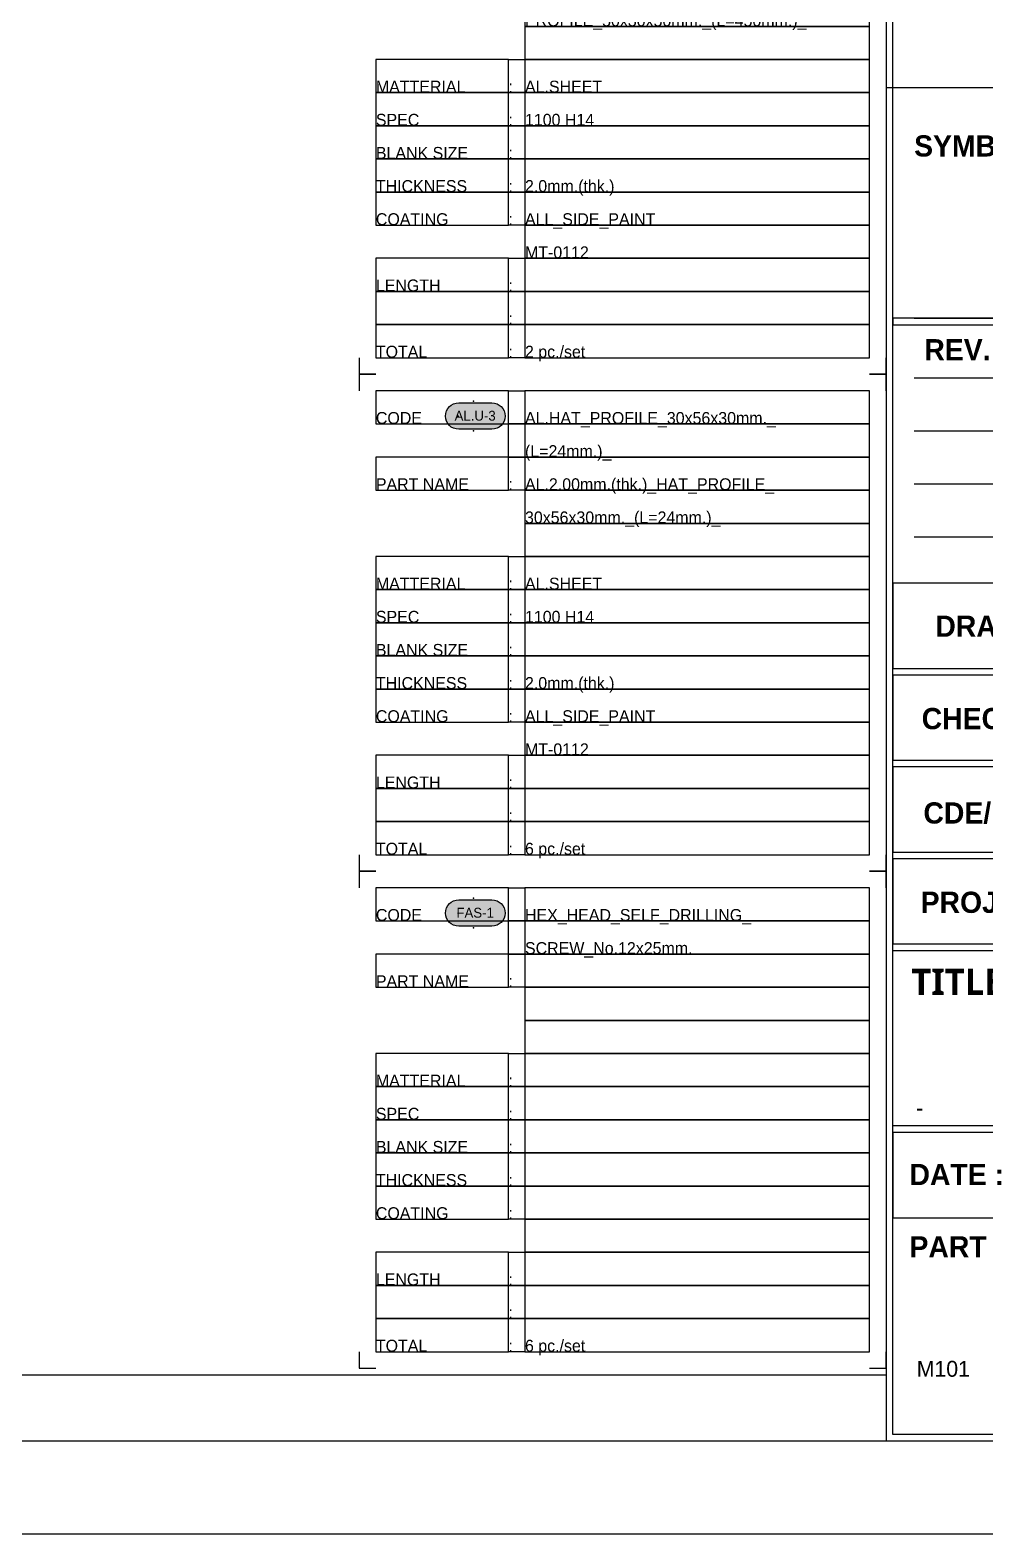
# Model space of a CAD drawing. Header units: millimetres. Extents: x -244126 to 368105, y -173968 to 259060.
# Drawn here: x -93247 to -92527, y 44240 to 45374 of the extents above; entities that cross this region are included whole.
import ezdxf
from ezdxf.enums import TextEntityAlignment as Align

# ---------------------------------------------------------------- set-up
doc = ezdxf.new("R2010")
doc.units = ezdxf.units.MM
doc.header["$MEASUREMENT"] = 0
for name, pattern in [('005_GG_TA_LINE', [13.75, 5, -1.25, 1.25, -1.25, 5]), ('BORDER2', [22.225, 6.35, -3.175, 6.35, -3.175, 0, -3.175]), ('TA_HL_003.00000', [19.5, 10.65, -8.85])]:
    doc.linetypes.add(name, pattern=pattern)
for name, color, linetype in [('000 - H A T C H', 8, 'Continuous'), ('000 - SYMBOL CON', 1, 'Continuous'), ('000 - T E X T', 4, 'Continuous'), ('000 - TITLEBLOCK', 4, 'Continuous'), ('A04_TUBE SERIES', 7, 'Continuous'), ('T E X T', 4, 'Continuous')]:
    doc.layers.add(name, color=color, linetype=linetype)
doc.styles.add('Cetury Gothic', font='GOTHIC.TTF')
doc.styles.add('MtXpl_BrowalliaUPC', font='BrowalliaUPC.ttf')
doc.styles.add('MtXpl_Century_Gothic', font='GOTHICB.TTF')
doc.styles.add('MtXpl_Malgun_Gothic', font='malgunbd.ttf')
doc.styles.add('TA', font='Cordia New.ttf', dxfattribs={"height": 4.5})

# ---------------------------------------------------------------- blocks, each defined once
blk = doc.blocks.new('A$Cfd196da9')
at = {"color": 0, "linetype": 'ByBlock', "const_width": 0.1}
blk.add_lwpolyline([(-143.5, -98), (96.5, -98), (96.5, 99), (-143.5, 99)], close=True, dxfattribs=at)
blk = doc.blocks.new('*U1673')
at = {"color": 3, "linetype": 'Continuous'}
for p, q in [((2890, 1091.2), (2450, 1091.2)), ((2471, 872.3), (2869, 872.3))]:
    blk.add_line(p, q, dxfattribs=at)
at = {"color": 8, "linetype": 'Continuous'}
for p, q in [((2471, 917.3), (2869, 917.3)), ((2471, 832.3), (2869, 832.3)), ((2471, 792.3), (2869, 792.3)), ((2471, 752.3), (2869, 752.3))]:
    blk.add_line(p, q, dxfattribs=at)
at = {"color": 3, "linetype": 'Continuous'}
for points in [[(2885, 912.3), (2885, 917.3), (2455, 917.3), (2455, 912.3)], [(2885, 653), (2885, 717.3), (2455, 717.3), (2455, 653)], [(2885, 583.8), (2885, 648), (2455, 648), (2455, 583.8)], [(2885, 514.5), (2885, 578.8), (2455, 578.8), (2455, 514.5)], [(2885, 445.2), (2885, 509.5), (2455, 509.5), (2455, 445.2)], [(2885, 440.2), (2885, 307.9), (2455, 307.9), (2455, 440.2)], [(2885, 238.6), (2885, 302.9), (2455, 302.9), (2455, 238.6)], [(2885, 238.6), (2885, 75), (2455, 75), (2455, 238.6)]]:
    blk.add_lwpolyline(points, close=True, dxfattribs=at)
at = {"layer": '000 - T E X T', "color": 3, "const_width": 1}
blk.add_lwpolyline([(2890, 70), (2450, 70), (2450, 2040), (2890, 2040)], close=True, dxfattribs=at)
at = {"layer": '000 - T E X T', "color": 3}
blk.add_lwpolyline([(2885, 75), (2455, 75), (2455, 2035), (2885, 2035)], close=True, dxfattribs=at)
at = {"layer": '000 - T E X T', "color": 3, "const_width": 1}
blk.add_lwpolyline([(50, 120), (2450, 120)], dxfattribs=at)
at = {"layer": '000 - TITLEBLOCK', "color": 250}
blk.add_lwpolyline([(0, 0), (2970, 0), (2970, 2100), (0, 2100)], close=True, dxfattribs=at)
at = {"layer": '000 - T E X T', "color": 3, "xscale": 10, "yscale": 10, "zscale": 10}
blk.add_blockref('A$Cfd196da9', (1485, 1050), dxfattribs=at)
at = {"color": 4, "style": 'TA'}
blk.add_attdef('PAPER_SIZE', text='', height=12.5, dxfattribs=at).set_placement((2843, 49.9), align=Align.MIDDLE_RIGHT)
blk.add_attdef('SCALE_SIZE', text='', height=12.5, dxfattribs=at).set_placement((2867.6, 50.1), align=Align.MIDDLE_LEFT)
at = {"layer": '000 - T E X T', "color": 250, "style": 'TA'}
for tag, height, p in [('SUPERLINK', 10, (86.3, 2078.8)), ('NAMEFILE', 10, (86.3, 2058.8)), ('SC', 200, (16.8, 1876.1))]:
    blk.add_attdef(tag, text='', height=height, dxfattribs=at).set_placement(p, align=Align.MIDDLE_LEFT)
at = {"layer": '000 - T E X T', "color": 4, "style": 'TA'}
for tag, height, p in [('NAME_JOB_1', 10, (2618.3, 1691.3)), ('NAME_JOB_2', 10, (2618.3, 1669.4)), ('NAME_PROJECT_1', 15, (2469, 1594.8)), ('NAME_PROJECT_2', 15, (2469, 1557.8)), ('NAME_PROJECT_3', 15, (2469, 1520.8)), ('CODE_VALUE_1', 9.5, (2605.7, 1445.6)), ('CODE_VALUE_2', 9.5, (2605.7, 1415.6)), ('PART_NAME_VALUE_1', 9.5, (2605.7, 1379.4)), ('PART_NAME_VALUE_2', 9.5, (2605.7, 1349.4)), ('PART_NAME_VALUE_3', 9.5, (2605.7, 1319.4)), ('MATTERIAL_VALUE_1', 18, (2609.8, 1284.5)), ('SPEC_VALUE', 18, (2609.8, 1243.4)), ('THICKNESS_VALUE', 18, (2609.8, 1202.6)), ('COATING_VALUE_1', 18, (2609.8, 1162.5)), ('COATING_VALUE_2', 18, (2609.8, 1122.4)), ('NAME_TITLE_1', 12, (2472.5, 388.1)), ('NAME_TITLE_2', 12, (2472.5, 354.8)), ('NAME_TITLE_3', 12, (2472.5, 321.5)), ('DRAWING_NO1', 12, (2473.1, 164.6)), ('DRAWING_NO2', 12, (2473.1, 124.6))]:
    blk.add_attdef(tag, text='', height=height, dxfattribs=at).set_placement(p, align=Align.MIDDLE_LEFT)
for tag, p in [('NAME_DAFT', (2767.1, 681.1)), ('NAME_CHECKED', (2767.1, 613)), ('NAME_DESIGNER', (2767.1, 546.1)), ('NAME_DESIGN_MGR', (2767.1, 475.6))]:
    blk.add_attdef(tag, text='', height=18, dxfattribs=at).set_placement(p, align=Align.MIDDLE_CENTER)
for tag, p, height in [('REV', (2767.6, 251.2), 18.8), ('NAME_REMARK', (276.4, 86.5), 20)]:
    blk.add_attdef(tag, p, '', height=height, dxfattribs=at)
at = {"layer": '000 - T E X T', "color": 4, "style": 'Cetury Gothic'}
for tag, p in [('SHEET_NO.', (2807.9, 170)), ('TOTAL_SHEET_NO.', (2804.8, 88.2))]:
    blk.add_attdef(tag, text='', height=18, dxfattribs=at).set_placement(p, align=Align.CENTER)
at = {"layer": 'T E X T', "color": 4, "linetype": '005_GG_TA_LINE'}
for s, height, style, p in [('SYMBOL :', 16, 'MtXpl_Century_Gothic', (2471.1, 1039.3)), ('REV.', 16, 'MtXpl_Century_Gothic', (2478.8, 885.5)), ('DRAWN BY', 16, 'MtXpl_Century_Gothic', (2487.1, 676.9)), ('CHECKED BY', 16, 'MtXpl_Century_Gothic', (2476.8, 607.2)), ('CDE/DSM', 16, 'MtXpl_Century_Gothic', (2478.1, 536)), ('PROJECT MGR.', 16, 'MtXpl_Century_Gothic', (2476, 468.6)), ('TITLE :', 20, 'MtXpl_Malgun_Gothic', (2469, 406.6)), ('DATE :', 16, 'MtXpl_Century_Gothic', (2467.6, 263.2)), ('PART DWG. No. :', 16, 'MtXpl_Century_Gothic', (2467.6, 208.6))]:
    blk.add_text(s, height=height, dxfattribs=dict(at, style=style)).set_placement(p)
blk = doc.blocks.new('A$C829836ee')
for p in [(0, 3), (0, -3)]:
    blk.add_point(p)
blk = doc.blocks.new('*U5038')
at = {"layer": '000 - H A T C H'}
h = blk.add_hatch(color=250, dxfattribs=at)
h.dxf.hatch_style = 1
edge = h.paths.add_edge_path()
edge.add_arc((12.5, -3.8), 2, 90, 270, ccw=False)
edge.add_line((12.5, -1.8), (17.5, -1.8))
edge.add_arc((17.5, -3.8), 2, -90, 90, ccw=False)
edge.add_line((17.5, -5.8), (12.5, -5.8))
at = {"layer": '000 - SYMBOL CON', "color": 2}
blk.add_lwpolyline([(12.5, -5.8, -1), (12.5, -1.8), (17.5, -1.8, -1), (17.5, -5.8)], format="xyb", close=True, dxfattribs=at)
at = {"layer": 'A04_TUBE SERIES', "color": 3}
blk.add_point((12.41, -3.8), dxfattribs=at)
at = {"layer": 'Defpoints', "color": 250}
for points in [[(0, 2.5), (-2.5, 2.5), (-2.5, 0)], [(77, 0), (77, 2.5), (74.5, 2.5)], [(-2.5, -70), (-2.5, -72.5), (0, -72.5)], [(74.5, -72.5), (77, -72.5), (77, -70)]]:
    blk.add_lwpolyline(points, dxfattribs=at)
for points in [[(0, -5), (20, -5), (20, 0), (0, 0)], [(20, 0), (22.5, 0), (22.5, -5), (20, -5)], [(22.5, -5), (74.5, -5), (74.5, 0), (22.5, 0)], [(20, -5), (22.5, -5), (22.5, -10), (20, -10)], [(22.5, -10), (74.5, -10), (74.5, -5), (22.5, -5)], [(0, -15), (20, -15), (20, -10), (0, -10)], [(20, -10), (22.5, -10), (22.5, -15), (20, -15)], [(22.5, -15), (74.5, -15), (74.5, -10), (22.5, -10)], [(22.5, -20), (74.5, -20), (74.5, -15), (22.5, -15)], [(22.5, -25), (74.5, -25), (74.5, -20), (22.5, -20)], [(0, -30), (20, -30), (20, -25), (0, -25)], [(20, -25), (22.5, -25), (22.5, -30), (20, -30)], [(22.5, -30), (74.5, -30), (74.5, -25), (22.5, -25)], [(0, -35), (20, -35), (20, -30), (0, -30)], [(20, -30), (22.5, -30), (22.5, -35), (20, -35)], [(22.5, -35), (74.5, -35), (74.5, -30), (22.5, -30)], [(0, -40), (20, -40), (20, -35), (0, -35)], [(20, -35), (22.5, -35), (22.5, -40), (20, -40)], [(22.5, -40), (74.5, -40), (74.5, -35), (22.5, -35)], [(0, -45), (20, -45), (20, -40), (0, -40)], [(20, -40), (22.5, -40), (22.5, -45), (20, -45)], [(22.5, -45), (74.5, -45), (74.5, -40), (22.5, -40)], [(0, -50), (20, -50), (20, -45), (0, -45)], [(20, -45), (22.5, -45), (22.5, -50), (20, -50)], [(22.5, -50), (74.5, -50), (74.5, -45), (22.5, -45)], [(22.5, -55), (74.5, -55), (74.5, -50), (22.5, -50)], [(0, -60), (20, -60), (20, -55), (0, -55)], [(20, -55), (22.5, -55), (22.5, -60), (20, -60)], [(22.5, -60), (74.5, -60), (74.5, -55), (22.5, -55)], [(0, -65), (20, -65), (20, -60), (0, -60)], [(20, -60), (22.5, -60), (22.5, -65), (20, -65)], [(22.5, -65), (74.5, -65), (74.5, -60), (22.5, -60)], [(0, -70), (20, -70), (20, -65), (0, -65)], [(20, -65), (22.5, -65), (22.5, -70), (20, -70)], [(22.5, -70), (74.5, -70), (74.5, -65), (22.5, -65)]]:
    blk.add_lwpolyline(points, close=True, dxfattribs=at)
at = {"xscale": 0.7454636594928784, "yscale": 0.7454636594928784, "zscale": 0.7454636594928784}
blk.add_blockref('A$C829836ee', (14.71, -3.8), dxfattribs=at)
at = {"layer": '000 - T E X T', "linetype": 'BORDER2', "style": 'TA'}
for s, p in [('CODE', (0, -5)), ('PART NAME', (0, -15)), (':', (20, -15)), ('MATTERIAL', (0, -30)), (':', (20, -30)), ('SPEC', (0, -35)), (':', (20, -35)), ('BLANK SIZE', (0, -40)), (':', (20, -40)), ('THICKNESS', (0, -45)), (':', (20, -45)), ('COATING', (0, -50)), (':', (20, -50)), ('LENGTH', (0, -60)), (':', (20, -60)), (':', (20, -65)), ('TOTAL', (0, -70)), (':', (20, -70))]:
    blk.add_text(s, height=1.8, dxfattribs=at).set_placement(p)
at = {"layer": '000 - T E X T', "style": 'TA', "flags": 1}
blk.add_attdef('BLK_NAME', (1.99, 0.93), '', height=1.8, dxfattribs=at)
at = {"layer": '000 - T E X T', "style": 'MtXpl_BrowalliaUPC'}
blk.add_attdef('NO.CODE', text='', height=1.49, dxfattribs=at).set_placement((14.98, -3.76), align=Align.MIDDLE_CENTER)
at = {"layer": '000 - T E X T', "style": 'TA'}
for tag, p in [('CODE_VALUE_1', (22.5, -5)), ('CODE_VALUE_2', (22.5, -10)), ('PART_NAME_VALUE_1', (22.5, -15)), ('PART_NAME_VALUE_2', (22.5, -20)), ('PART_NAME_VALUE_3', (22.5, -25)), ('MATTERIAL_VALUE_1', (22.5, -30)), ('SPEC_VALUE', (22.5, -35)), ('BLANK_SIZE_VALUE', (22.5, -40)), ('THICKNESS_VALUE', (22.5, -45)), ('COATING_VALUE_1', (22.5, -50)), ('COATING_VALUE_2', (22.5, -55)), ('LENGTH_VALUE_1', (22.5, -60)), ('LENGTH_VALUE_2', (22.5, -65)), ('TOTAL_VALUE', (22.5, -70))]:
    blk.add_attdef(tag, p, '', height=1.8, dxfattribs=at)
blk = doc.blocks.new('*U5028')
at = {"layer": '000 - H A T C H'}
h = blk.add_hatch(color=250, dxfattribs=at)
h.dxf.hatch_style = 1
edge = h.paths.add_edge_path()
edge.add_arc((12.5, -3.8), 2, 90, 270, ccw=False)
edge.add_line((12.5, -1.8), (17.5, -1.8))
edge.add_arc((17.5, -3.8), 2, -90, 90, ccw=False)
edge.add_line((17.5, -5.8), (12.5, -5.8))
at = {"layer": '000 - SYMBOL CON', "color": 2}
blk.add_lwpolyline([(12.5, -5.8, -1), (12.5, -1.8), (17.5, -1.8, -1), (17.5, -5.8)], format="xyb", close=True, dxfattribs=at)
at = {"layer": 'A04_TUBE SERIES', "color": 3}
blk.add_point((12.41, -3.8), dxfattribs=at)
at = {"layer": 'Defpoints', "color": 250}
for points in [[(0, 2.5), (-2.5, 2.5), (-2.5, 0)], [(77, 0), (77, 2.5), (74.5, 2.5)], [(-2.5, -70), (-2.5, -72.5), (0, -72.5)], [(74.5, -72.5), (77, -72.5), (77, -70)]]:
    blk.add_lwpolyline(points, dxfattribs=at)
for points in [[(0, -5), (20, -5), (20, 0), (0, 0)], [(20, 0), (22.5, 0), (22.5, -5), (20, -5)], [(22.5, -5), (74.5, -5), (74.5, 0), (22.5, 0)], [(20, -5), (22.5, -5), (22.5, -10), (20, -10)], [(22.5, -10), (74.5, -10), (74.5, -5), (22.5, -5)], [(0, -15), (20, -15), (20, -10), (0, -10)], [(20, -10), (22.5, -10), (22.5, -15), (20, -15)], [(22.5, -15), (74.5, -15), (74.5, -10), (22.5, -10)], [(22.5, -20), (74.5, -20), (74.5, -15), (22.5, -15)], [(22.5, -25), (74.5, -25), (74.5, -20), (22.5, -20)], [(0, -30), (20, -30), (20, -25), (0, -25)], [(20, -25), (22.5, -25), (22.5, -30), (20, -30)], [(22.5, -30), (74.5, -30), (74.5, -25), (22.5, -25)], [(0, -35), (20, -35), (20, -30), (0, -30)], [(20, -30), (22.5, -30), (22.5, -35), (20, -35)], [(22.5, -35), (74.5, -35), (74.5, -30), (22.5, -30)], [(0, -40), (20, -40), (20, -35), (0, -35)], [(20, -35), (22.5, -35), (22.5, -40), (20, -40)], [(22.5, -40), (74.5, -40), (74.5, -35), (22.5, -35)], [(0, -45), (20, -45), (20, -40), (0, -40)], [(20, -40), (22.5, -40), (22.5, -45), (20, -45)], [(22.5, -45), (74.5, -45), (74.5, -40), (22.5, -40)], [(0, -50), (20, -50), (20, -45), (0, -45)], [(20, -45), (22.5, -45), (22.5, -50), (20, -50)], [(22.5, -50), (74.5, -50), (74.5, -45), (22.5, -45)], [(22.5, -55), (74.5, -55), (74.5, -50), (22.5, -50)], [(0, -60), (20, -60), (20, -55), (0, -55)], [(20, -55), (22.5, -55), (22.5, -60), (20, -60)], [(22.5, -60), (74.5, -60), (74.5, -55), (22.5, -55)], [(0, -65), (20, -65), (20, -60), (0, -60)], [(20, -60), (22.5, -60), (22.5, -65), (20, -65)], [(22.5, -65), (74.5, -65), (74.5, -60), (22.5, -60)], [(0, -70), (20, -70), (20, -65), (0, -65)], [(20, -65), (22.5, -65), (22.5, -70), (20, -70)], [(22.5, -70), (74.5, -70), (74.5, -65), (22.5, -65)]]:
    blk.add_lwpolyline(points, close=True, dxfattribs=at)
at = {"xscale": 0.7454636594928784, "yscale": 0.7454636594928784, "zscale": 0.7454636594928784}
blk.add_blockref('A$C829836ee', (14.71, -3.8), dxfattribs=at)
at = {"layer": '000 - T E X T', "linetype": 'BORDER2', "style": 'TA'}
for s, p in [('CODE', (0, -5)), ('PART NAME', (0, -15)), (':', (20, -15)), ('MATTERIAL', (0, -30)), (':', (20, -30)), ('SPEC', (0, -35)), (':', (20, -35)), ('BLANK SIZE', (0, -40)), (':', (20, -40)), ('THICKNESS', (0, -45)), (':', (20, -45)), ('COATING', (0, -50)), (':', (20, -50)), ('LENGTH', (0, -60)), (':', (20, -60)), (':', (20, -65)), ('TOTAL', (0, -70)), (':', (20, -70))]:
    blk.add_text(s, height=1.8, dxfattribs=at).set_placement(p)
at = {"layer": '000 - T E X T', "style": 'TA', "flags": 1}
blk.add_attdef('BLK_NAME', (1.99, 0.93), '', height=1.8, dxfattribs=at)
at = {"layer": '000 - T E X T', "style": 'MtXpl_BrowalliaUPC'}
blk.add_attdef('NO.CODE', text='', height=1.49, dxfattribs=at).set_placement((14.98, -3.76), align=Align.MIDDLE_CENTER)
at = {"layer": '000 - T E X T', "style": 'TA'}
for tag, p in [('CODE_VALUE_1', (22.5, -5)), ('CODE_VALUE_2', (22.5, -10)), ('PART_NAME_VALUE_1', (22.5, -15)), ('PART_NAME_VALUE_2', (22.5, -20)), ('PART_NAME_VALUE_3', (22.5, -25)), ('MATTERIAL_VALUE_1', (22.5, -30)), ('SPEC_VALUE', (22.5, -35)), ('BLANK_SIZE_VALUE', (22.5, -40)), ('THICKNESS_VALUE', (22.5, -45)), ('COATING_VALUE_1', (22.5, -50)), ('COATING_VALUE_2', (22.5, -55)), ('LENGTH_VALUE_1', (22.5, -60)), ('LENGTH_VALUE_2', (22.5, -65)), ('TOTAL_VALUE', (22.5, -70))]:
    blk.add_attdef(tag, p, '', height=1.8, dxfattribs=at)

msp = doc.modelspace()

# ---------------------------------------------------------------- block references
at = {"color": 2, "linetype": 'TA_HL_003.00000'}
ref = msp.add_blockref('*U1673', (-95051.11001, 44239.78993), dxfattribs=at)
ref.add_attrib('NAME_TITLE_3', '-', dxfattribs={"layer": '000 - T E X T', "color": 4, "height": 12, "style": 'TA'}).set_placement((-92578.57726, 44561.27662), align=Align.MIDDLE_LEFT)
ref.add_attrib('DRAWING_NO2', 'M101', dxfattribs={"layer": '000 - T E X T', "color": 4, "height": 12, "style": 'TA'}).set_placement((-92578.05565, 44364.36241), align=Align.MIDDLE_LEFT)
at = {"layer": 'A04_TUBE SERIES', "color": 3, "xscale": 5, "yscale": 5, "zscale": 5}
for name, p, values in [('*U5038', (-92986.11001, 45477.28993), {'NO.CODE': 'AL.U-2', 'CODE_VALUE_1': 'AL.U90-CARRIER_PROFILE_FOR_2"x6"_', 'CODE_VALUE_2': '50x30x50mm._(L=450mm.)_', 'PART_NAME_VALUE_1': 'AL.2.00mm.(thk.)_U90-CARRIER_', 'PART_NAME_VALUE_2': 'PROFILE_50x30x50mm._(L=450mm.)_', 'MATTERIAL_VALUE_1': 'AL.SHEET', 'SPEC_VALUE': '1100 H14', 'THICKNESS_VALUE': '2.0mm.(thk.)', 'COATING_VALUE_1': 'ALL_SIDE_PAINT', 'COATING_VALUE_2': 'MT-0112', 'TOTAL_VALUE': '2 pc./set'}), ('*U5038', (-92986.11001, 45102.28993), {'NO.CODE': 'AL.U-3', 'CODE_VALUE_1': 'AL.HAT_PROFILE_30x56x30mm._', 'CODE_VALUE_2': '(L=24mm.)_', 'PART_NAME_VALUE_1': 'AL.2.00mm.(thk.)_HAT_PROFILE_', 'PART_NAME_VALUE_2': '30x56x30mm._(L=24mm.)_', 'MATTERIAL_VALUE_1': 'AL.SHEET', 'SPEC_VALUE': '1100 H14', 'THICKNESS_VALUE': '2.0mm.(thk.)', 'COATING_VALUE_1': 'ALL_SIDE_PAINT', 'COATING_VALUE_2': 'MT-0112', 'TOTAL_VALUE': '6 pc./set'}), ('*U5028', (-92986.11001, 44727.28993), {'NO.CODE': 'FAS-1', 'CODE_VALUE_1': 'HEX_HEAD_SELF_DRILLING_', 'CODE_VALUE_2': 'SCREW_No.12x25mm.', 'TOTAL_VALUE': '6 pc./set'})]:
    msp.add_blockref(name, p, dxfattribs=at).add_auto_attribs(values)

doc.saveas('drawing.dxf')
